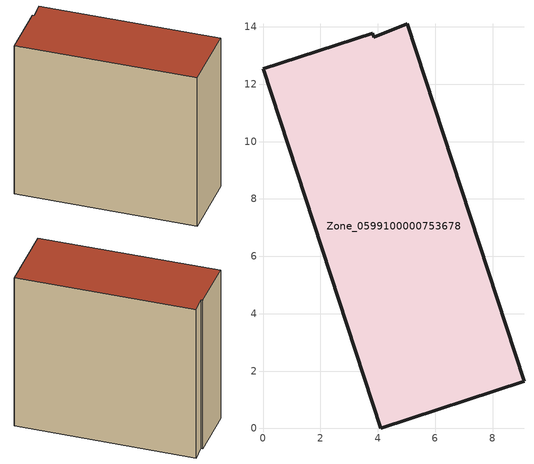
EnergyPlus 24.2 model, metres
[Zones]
Zone_0599100000753678
 floor ground (C_G): 5.02,14.11 9.1,1.64 4.1,0 0,12.53 3.82,13.77 3.86,13.64 z3.8
 wall outside (C_F): 4.1,0 9.1,1.64 5.02,14.11 3.86,13.64 3.82,13.77 0,12.53 4.1,0 z3.8:15.91
 roof outside (C_R): 9.1,1.64 5.02,14.11 3.86,13.64 3.82,13.77 0,12.53 4.1,0 z15.91
[BUILDING]
Pand.0599100000753678: North Axis=0; Terrain=City; Loads Convergence Tolerance Value=0.04; Temperature Convergence Tolerance Value=0.4; Solar Distribution=FullExterior; Maximum Number of Warmup Days=25; Minimum Number of Warmup Days=1
[Site:Location]
Rotterdam.The.Hague.AP_ZH_NLD Design_Conditions: Latitude=51.96; Longitude=4.45; Time Zone=1; Elevation=-4.5
[SITE:GROUNDTEMPERATURE:BUILDINGSURFACE]
18, 18, 18, 18, 18, 18, 18, 18, 18, 18, 18, 18
[MATERIAL] Thermal Absorptance=0.9; Solar Absorptance=0.7; Visible Absorptance=0.7
Name | Roughness | Thickness | Conductivity | Density | Specific Heat
G.TI.2006-2014 | MediumSmooth | 0.15 | 0.06 | 540 | 1210
F.TI.2006-2014 | Rough | 0.3 | 0.12 | 1920 | 840
R.TI.2006-2014 | MediumRough | 0.2 | 0.08 | 1500 | 1000
[CONSTRUCTION]
C_G: G.TI.2006-2014
C_F: F.TI.2006-2014
C_R: R.TI.2006-2014
[ZONE]
Zone_0599100000753678: Type=1; Multiplier=1; Ceiling Height=Autocalculate; Volume=Autocalculate; Floor Area=autocalculate; Part of Total Floor Area=Yes
[ZONEINFILTRATION:DESIGNFLOWRATE]
Infil_Zone_0599100000753678: Zone or ZoneList or Space or SpaceList=Zone_0599100000753678; Schedule=AlwaysOn; Design Flow Rate Calculation Method=Flow/Area; Flow Rate per Floor Area=0.0015; Constant Term Coefficient=1; Temperature Term Coefficient=0; Velocity Term Coefficient=0; Velocity Squared Term Coefficient=0
[HVACTEMPLATE:ZONE:IDEALLOADSAIRSYSTEM]
Zone_0599100000753678: Maximum Heating Supply Air Temperature=50; Minimum Cooling Supply Air Temperature=13; Maximum Heating Supply Air Humidity Ratio=0.0156; Minimum Cooling Supply Air Humidity Ratio=0.0077; Heating Limit=NoLimit; Cooling Limit=NoLimit; Dehumidification Control Type=ConstantSensibleHeatRatio; Cooling Sensible Heat Ratio=0.7; Dehumidification Setpoint=60; Humidification Control Type=None; Humidification Setpoint=30; Outdoor Air Method=None; Outdoor Air Flow Rate per Person=0.00944; Outdoor Air Flow Rate per Zone Floor Area=0; Outdoor Air Flow Rate per Zone=0; Demand Controlled Ventilation Type=None; Outdoor Air Economizer Type=NoEconomizer; Heat Recovery Type=None; Sensible Heat Recovery Effectiveness=0.7; Latent Heat Recovery Effectiveness=0.65
[ZONECONTROL:THERMOSTAT]
ThermostatControl_Zone_0599100000753678: Zone or ZoneList=Zone_0599100000753678; Control Type Schedule=DualSetpointControlType; Control 1=Thermostat_Zone_0599100000753678; Temperature Difference Between Cutout And Setpoint=0
[THERMOSTATSETPOINT:DUALSETPOINT]
Thermostat_Zone_0599100000753678: Heating Setpoint Temperature Schedule=HeatingSetpoint_Zone_0599100000753678; Cooling Setpoint Temperature Schedule=CoolingSetpoint_Zone_0599100000753678
[SCHEDULE:COMPACT]
HeatingSetpoint_Zone_0599100000753678: Through: 12/31, For: AllDays, Until: 24:00, 21
CoolingSetpoint_Zone_0599100000753678: Through: 12/31, For: AllDays, Until: 24:00, 24
DualSetpointControlType: Through: 12/31, For: AllDays, Until: 24:00, 4
AlwaysOn: Through: 12/31, For: AllDays, Until: 24:00, 1
